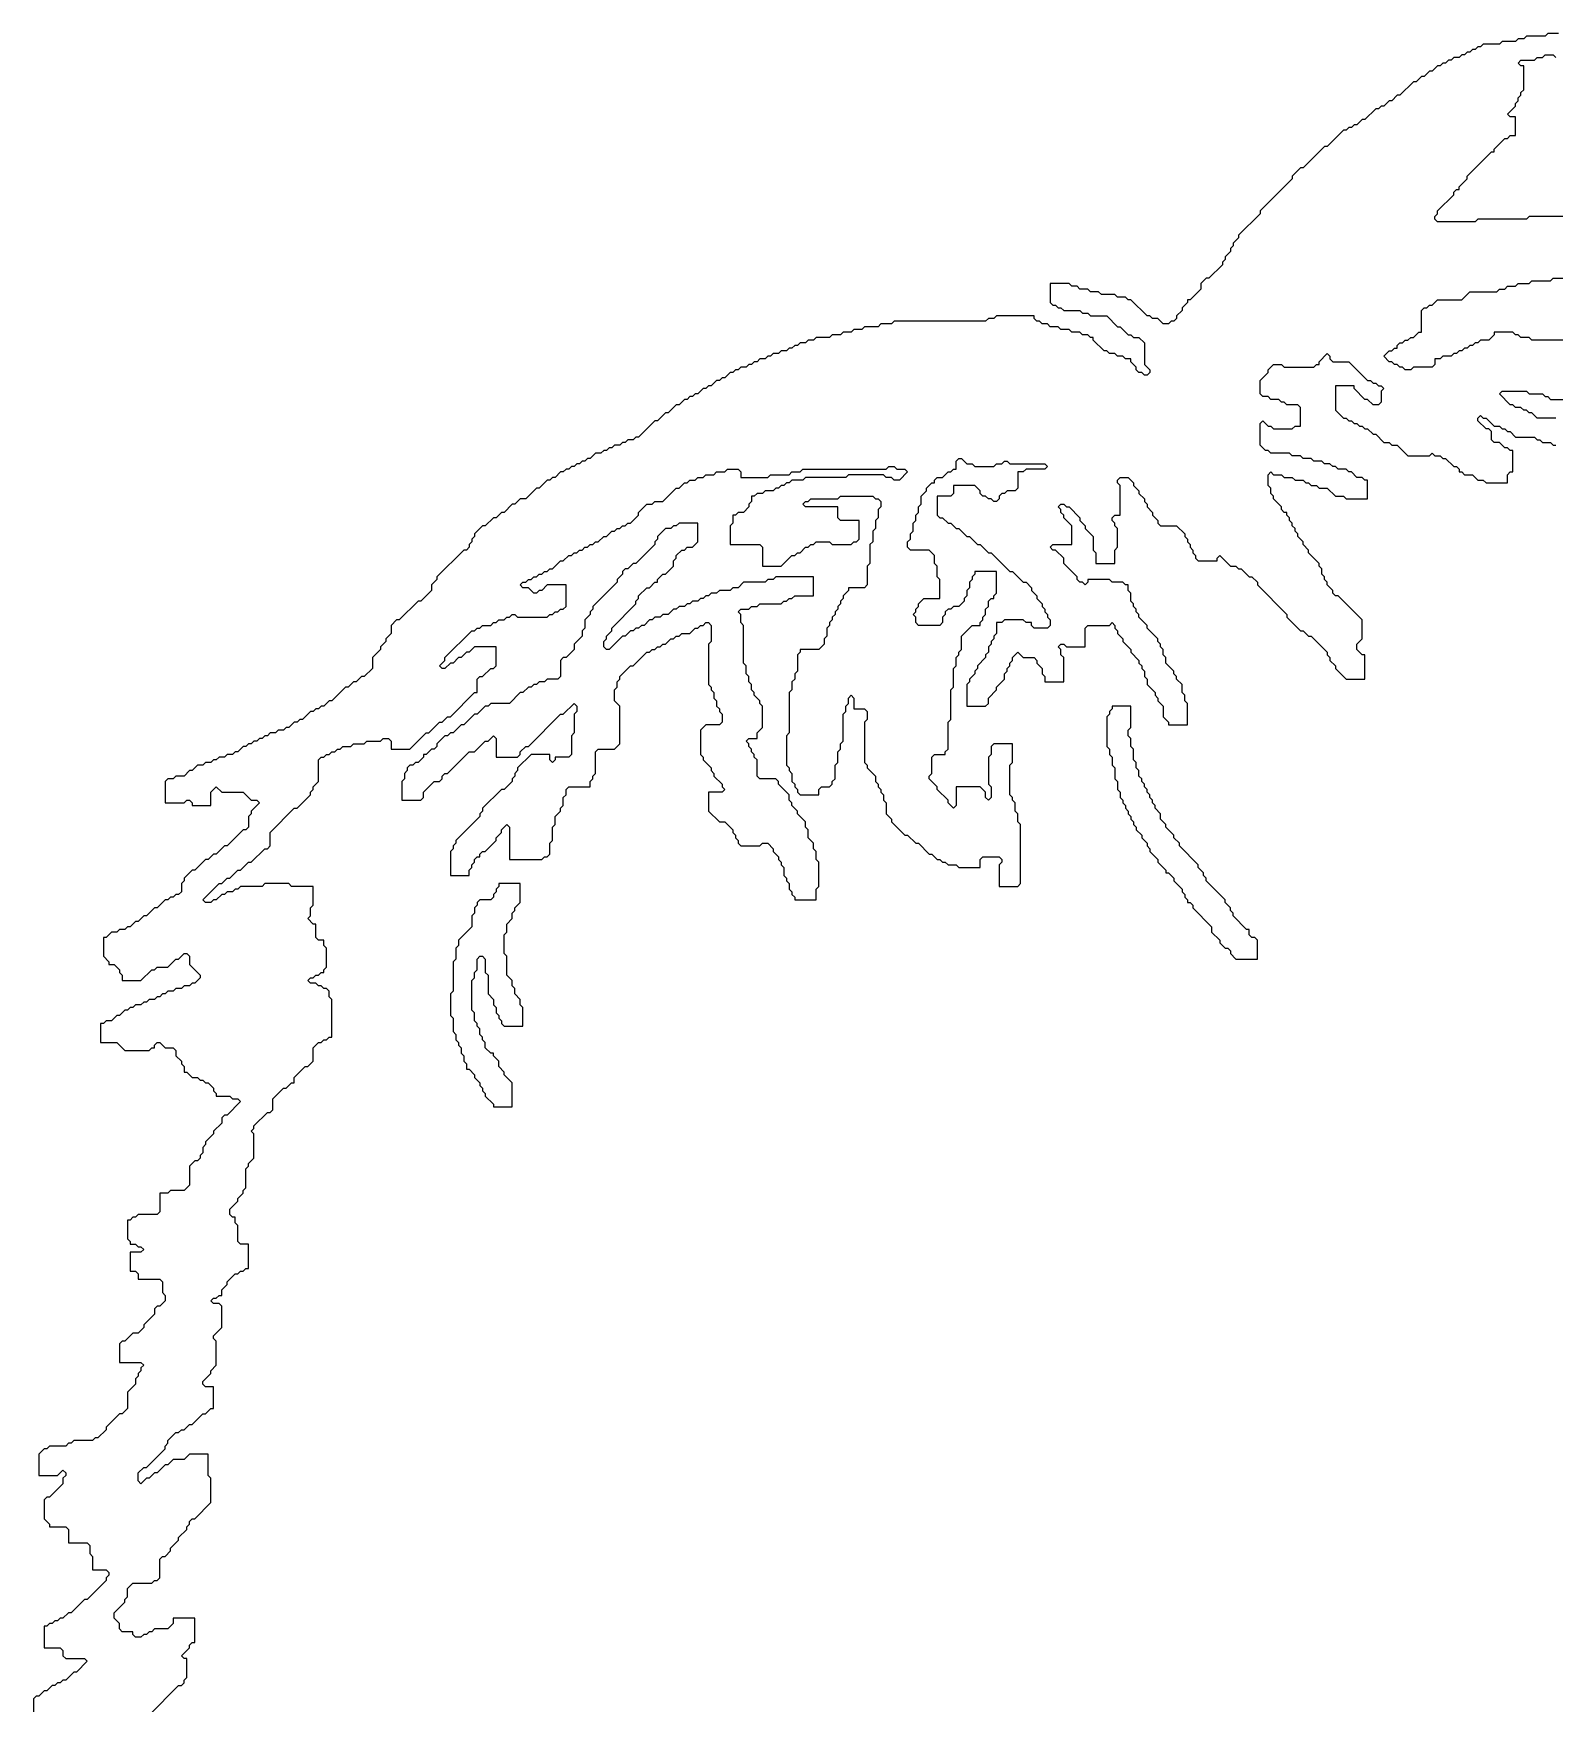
# Model space of a CAD drawing. Header units: metres. Extents: x 0 to 7998, y 2 to 10328.
# Drawn here: x 2484 to 3615, y 9073 to 10314 of the extents above; entities that cross this region are included whole.
import ezdxf

# ---------------------------------------------------------------- set-up
doc = ezdxf.new("R2010")
doc.units = ezdxf.units.M

msp = doc.modelspace()

# ---------------------------------------------------------------- linework, layer by layer
for points in [[(3618, 10314), (3610, 10314), (3608, 10312), (3594, 10312), (3592, 10310), (3588, 10310), (3586, 10308), (3576, 10308), (3574, 10306), (3562, 10306), (3560, 10304), (3558, 10304), (3556, 10302), (3554, 10302), (3552, 10300), (3550, 10300), (3548, 10298), (3546, 10298), (3544, 10296), (3540, 10296), (3538, 10294), (3536, 10294), (3534, 10292), (3532, 10292), (3530, 10290), (3528, 10290), (3524, 10286), (3522, 10286), (3518, 10282), (3516, 10282), (3512, 10278), (3510, 10278), (3500, 10268), (3498, 10268), (3494, 10264), (3492, 10264), (3488, 10260), (3486, 10260), (3484, 10258), (3482, 10258), (3474, 10250), (3472, 10250), (3468, 10246), (3466, 10246), (3464, 10244), (3462, 10244), (3460, 10242), (3458, 10242), (3446, 10230), (3444, 10230), (3428, 10214), (3426, 10214), (3420, 10208), (3420, 10206), (3396, 10182), (3396, 10180), (3380, 10164), (3380, 10162), (3376, 10158), (3376, 10156), (3374, 10154), (3374, 10152), (3370, 10148), (3370, 10146), (3368, 10144), (3368, 10142), (3358, 10132), (3356, 10132), (3352, 10128), (3352, 10124), (3344, 10116), (3342, 10116), (3342, 10114), (3338, 10110), (3338, 10108), (3334, 10104), (3334, 10102), (3332, 10100), (3330, 10100), (3328, 10098), (3324, 10098), (3320, 10102), (3316, 10102), (3314, 10104), (3312, 10104), (3300, 10116), (3298, 10116), (3296, 10118), (3290, 10118), (3288, 10120), (3278, 10120), (3276, 10122), (3270, 10122), (3268, 10124), (3262, 10124), (3260, 10126), (3256, 10126), (3254, 10128), (3240, 10128), (3240, 10114), (3242, 10112), (3244, 10112), (3246, 10110), (3248, 10110), (3250, 10108), (3262, 10108), (3264, 10106), (3268, 10106), (3270, 10104), (3282, 10104), (3290, 10096), (3292, 10096), (3298, 10090), (3300, 10090), (3302, 10088), (3306, 10088), (3310, 10084), (3310, 10068), (3314, 10064), (3314, 10062), (3312, 10060), (3310, 10060), (3308, 10062), (3306, 10062), (3304, 10064), (3304, 10066), (3300, 10070), (3300, 10072), (3296, 10072), (3294, 10074), (3290, 10074), (3288, 10076), (3284, 10076), (3282, 10078), (3280, 10078), (3272, 10086), (3272, 10088), (3270, 10088), (3268, 10090), (3264, 10090), (3262, 10092), (3256, 10092), (3254, 10094), (3248, 10094), (3246, 10096), (3240, 10096), (3238, 10098), (3234, 10098), (3232, 10100), (3230, 10100), (3228, 10102), (3228, 10104), (3200, 10104), (3198, 10102), (3194, 10102), (3192, 10100), (3124, 10100), (3122, 10098), (3114, 10098), (3112, 10096), (3102, 10096), (3100, 10094), (3094, 10094), (3092, 10092), (3086, 10092), (3084, 10090), (3078, 10090), (3076, 10088), (3066, 10088), (3064, 10086), (3060, 10086), (3058, 10084), (3054, 10084), (3052, 10082), (3050, 10082), (3048, 10080), (3046, 10080), (3044, 10078), (3040, 10078), (3038, 10076), (3034, 10076), (3032, 10074), (3030, 10074), (3028, 10072), (3024, 10072), (3022, 10070), (3020, 10070), (3018, 10068), (3016, 10068), (3014, 10066), (3010, 10066), (3008, 10064), (3006, 10064), (3004, 10062), (3002, 10062), (2998, 10058), (2996, 10058), (2994, 10056), (2992, 10056), (2988, 10052), (2986, 10052), (2984, 10050), (2982, 10050), (2978, 10046), (2976, 10046), (2974, 10044), (2972, 10044), (2970, 10042), (2968, 10042), (2964, 10038), (2962, 10038), (2956, 10032), (2954, 10032), (2948, 10026), (2946, 10026), (2934, 10014), (2932, 10014), (2930, 10012), (2926, 10012), (2924, 10010), (2922, 10010), (2920, 10008), (2916, 10008), (2914, 10006), (2912, 10006), (2910, 10004), (2908, 10004), (2906, 10002), (2902, 10002), (2898, 9998), (2896, 9998), (2894, 9996), (2892, 9996), (2890, 9994), (2888, 9994), (2886, 9992), (2884, 9992), (2882, 9990), (2880, 9990), (2878, 9988), (2876, 9988), (2872, 9984), (2870, 9984), (2868, 9982), (2866, 9982), (2860, 9976), (2858, 9976), (2850, 9968), (2846, 9968), (2842, 9964), (2840, 9964), (2834, 9958), (2832, 9958), (2828, 9954), (2826, 9954), (2820, 9948), (2818, 9948), (2812, 9942), (2812, 9940), (2810, 9938), (2810, 9936), (2808, 9934), (2808, 9932), (2806, 9930), (2804, 9930), (2784, 9910), (2784, 9908), (2780, 9904), (2780, 9900), (2772, 9892), (2770, 9892), (2756, 9878), (2754, 9878), (2750, 9874), (2750, 9868), (2746, 9864), (2746, 9862), (2742, 9858), (2742, 9856), (2736, 9850), (2736, 9842), (2730, 9836), (2728, 9836), (2724, 9832), (2722, 9832), (2718, 9828), (2716, 9828), (2706, 9818), (2704, 9818), (2700, 9814), (2698, 9814), (2696, 9812), (2694, 9812), (2692, 9810), (2690, 9810), (2684, 9804), (2682, 9804), (2680, 9802), (2678, 9802), (2674, 9798), (2672, 9798), (2670, 9796), (2666, 9796), (2664, 9794), (2660, 9794), (2658, 9792), (2656, 9792), (2654, 9790), (2652, 9790), (2650, 9788), (2648, 9788), (2646, 9786), (2644, 9786), (2642, 9784), (2640, 9784), (2636, 9780), (2634, 9780), (2632, 9778), (2628, 9778), (2626, 9776), (2622, 9776), (2620, 9774), (2618, 9774), (2616, 9772), (2612, 9772), (2610, 9770), (2606, 9770), (2602, 9766), (2600, 9766), (2596, 9762), (2590, 9762), (2588, 9760), (2584, 9760), (2582, 9758), (2582, 9742), (2596, 9742), (2598, 9744), (2600, 9744), (2602, 9742), (2602, 9740), (2616, 9740), (2616, 9750), (2620, 9754), (2624, 9750), (2640, 9750), (2646, 9744), (2650, 9744), (2652, 9742), (2646, 9736), (2646, 9734), (2644, 9732), (2644, 9724), (2642, 9722), (2640, 9722), (2628, 9710), (2626, 9710), (2620, 9704), (2618, 9704), (2614, 9700), (2612, 9700), (2604, 9692), (2602, 9692), (2596, 9686), (2596, 9684), (2594, 9682), (2594, 9676), (2592, 9674), (2590, 9674), (2588, 9672), (2586, 9672), (2584, 9670), (2582, 9670), (2576, 9664), (2574, 9664), (2568, 9658), (2566, 9658), (2562, 9654), (2560, 9654), (2556, 9650), (2554, 9650), (2552, 9648), (2548, 9648), (2546, 9646), (2542, 9646), (2538, 9642), (2536, 9642), (2536, 9628), (2540, 9624), (2540, 9622), (2544, 9622), (2548, 9618), (2548, 9616), (2550, 9614), (2550, 9610), (2564, 9610), (2572, 9618), (2574, 9618), (2576, 9620), (2584, 9620), (2590, 9626), (2592, 9626), (2596, 9630), (2598, 9630), (2600, 9628), (2600, 9622), (2608, 9614), (2608, 9612), (2604, 9608), (2602, 9608), (2600, 9606), (2596, 9606), (2594, 9604), (2590, 9604), (2588, 9602), (2584, 9602), (2582, 9600), (2580, 9600), (2578, 9598), (2576, 9598), (2574, 9596), (2570, 9596), (2568, 9594), (2566, 9594), (2564, 9592), (2560, 9592), (2558, 9590), (2556, 9590), (2554, 9588), (2552, 9588), (2548, 9584), (2546, 9584), (2542, 9580), (2538, 9580), (2536, 9578), (2534, 9578), (2534, 9564), (2546, 9564), (2552, 9558), (2570, 9558), (2572, 9560), (2574, 9560), (2574, 9562), (2576, 9564), (2578, 9564), (2582, 9560), (2588, 9560), (2590, 9558), (2590, 9554), (2594, 9550), (2594, 9548), (2596, 9546), (2596, 9542), (2598, 9542), (2602, 9538), (2606, 9538), (2608, 9536), (2610, 9536), (2612, 9534), (2614, 9534), (2618, 9530), (2618, 9528), (2620, 9526), (2620, 9524), (2630, 9524), (2632, 9522), (2636, 9522), (2638, 9520), (2628, 9510), (2626, 9510), (2624, 9508), (2624, 9504), (2618, 9498), (2618, 9496), (2612, 9490), (2612, 9488), (2610, 9486), (2610, 9482), (2608, 9480), (2608, 9478), (2606, 9476), (2604, 9476), (2600, 9472), (2600, 9458), (2596, 9454), (2586, 9454), (2584, 9452), (2578, 9452), (2578, 9438), (2576, 9436), (2562, 9436), (2560, 9434), (2558, 9434), (2556, 9432), (2554, 9432), (2554, 9418), (2556, 9416), (2556, 9414), (2560, 9414), (2562, 9412), (2564, 9412), (2566, 9410), (2564, 9408), (2556, 9408), (2556, 9394), (2560, 9394), (2562, 9392), (2562, 9388), (2578, 9388), (2580, 9386), (2580, 9378), (2582, 9376), (2582, 9372), (2578, 9368), (2576, 9368), (2574, 9366), (2574, 9362), (2566, 9354), (2566, 9352), (2562, 9348), (2558, 9348), (2552, 9342), (2550, 9342), (2548, 9340), (2548, 9326), (2564, 9326), (2566, 9324), (2564, 9322), (2564, 9320), (2562, 9318), (2562, 9316), (2560, 9314), (2560, 9310), (2554, 9304), (2554, 9292), (2550, 9288), (2548, 9288), (2538, 9278), (2538, 9276), (2532, 9270), (2530, 9270), (2528, 9268), (2514, 9268), (2512, 9266), (2510, 9266), (2508, 9264), (2496, 9264), (2494, 9262), (2492, 9262), (2488, 9258), (2488, 9242), (2502, 9242), (2506, 9246), (2508, 9244), (2508, 9242), (2506, 9240), (2506, 9236), (2496, 9226), (2494, 9226), (2492, 9224), (2492, 9210), (2496, 9206), (2496, 9204), (2508, 9204), (2510, 9202), (2510, 9192), (2524, 9192), (2526, 9190), (2526, 9184), (2528, 9182), (2528, 9172), (2538, 9172), (2540, 9170), (2540, 9168), (2538, 9166), (2538, 9164), (2524, 9150), (2522, 9150), (2512, 9140), (2510, 9140), (2506, 9136), (2504, 9136), (2502, 9134), (2500, 9134), (2498, 9132), (2496, 9132), (2494, 9130), (2492, 9130), (2492, 9114), (2504, 9114), (2506, 9112), (2506, 9108), (2508, 9106), (2522, 9106), (2524, 9104), (2516, 9096), (2514, 9096), (2508, 9090), (2506, 9090), (2504, 9088), (2502, 9088), (2500, 9086), (2498, 9086), (2494, 9082), (2492, 9082), (2488, 9078), (2486, 9078), (2484, 9076), (2484, 9062)], [(3642, 10178), (3596, 10178), (3594, 10176), (3558, 10176), (3556, 10174), (3528, 10174), (3526, 10176), (3526, 10178), (3528, 10180), (3528, 10182), (3540, 10194), (3540, 10196), (3542, 10198), (3544, 10198), (3544, 10200), (3550, 10206), (3550, 10208), (3568, 10226), (3570, 10226), (3570, 10228), (3578, 10236), (3580, 10236), (3582, 10238), (3586, 10238), (3586, 10252), (3582, 10252), (3580, 10254), (3586, 10260), (3586, 10262), (3588, 10264), (3588, 10266), (3590, 10268), (3590, 10270), (3592, 10272), (3592, 10290), (3590, 10290), (3588, 10292), (3590, 10294), (3600, 10294), (3602, 10296), (3606, 10296), (3608, 10298), (3614, 10298), (3616, 10296)], [(3676, 10086), (3598, 10086), (3596, 10088), (3590, 10088), (3588, 10090), (3586, 10090), (3584, 10092), (3570, 10092), (3570, 10090), (3566, 10086), (3560, 10086), (3558, 10084), (3556, 10084), (3554, 10082), (3552, 10082), (3550, 10080), (3548, 10080), (3546, 10078), (3544, 10078), (3542, 10076), (3540, 10076), (3538, 10074), (3532, 10074), (3530, 10072), (3526, 10072), (3526, 10068), (3524, 10066), (3510, 10066), (3508, 10064), (3504, 10064), (3502, 10066), (3500, 10066), (3498, 10068), (3496, 10068), (3494, 10070), (3492, 10070), (3488, 10074), (3492, 10078), (3494, 10078), (3496, 10080), (3498, 10080), (3498, 10082), (3500, 10084), (3502, 10084), (3504, 10086), (3506, 10086), (3508, 10088), (3510, 10088), (3514, 10092), (3516, 10092), (3516, 10108), (3518, 10110), (3520, 10110), (3522, 10112), (3524, 10112), (3528, 10116), (3546, 10116), (3552, 10122), (3572, 10122), (3574, 10124), (3578, 10124), (3580, 10126), (3586, 10126), (3588, 10128), (3596, 10128), (3598, 10130), (3612, 10130), (3614, 10132), (3624, 10132)], [(2570, 9064), (2592, 9086), (2594, 9086), (2596, 9088), (2596, 9090), (2598, 9092), (2598, 9106), (2596, 9106), (2594, 9108), (2600, 9114), (2600, 9116), (2602, 9118), (2604, 9118), (2604, 9136), (2588, 9136), (2588, 9132), (2584, 9128), (2574, 9128), (2572, 9126), (2570, 9126), (2568, 9124), (2566, 9124), (2564, 9122), (2560, 9122), (2558, 9124), (2558, 9126), (2550, 9126), (2548, 9128), (2548, 9132), (2544, 9136), (2544, 9140), (2552, 9148), (2552, 9150), (2554, 9152), (2554, 9158), (2558, 9162), (2572, 9162), (2574, 9164), (2576, 9164), (2578, 9166), (2578, 9180), (2580, 9182), (2582, 9182), (2586, 9186), (2586, 9188), (2592, 9194), (2592, 9196), (2598, 9202), (2598, 9204), (2600, 9206), (2600, 9208), (2602, 9210), (2604, 9210), (2616, 9222), (2616, 9240), (2614, 9242), (2614, 9258), (2600, 9258), (2596, 9254), (2588, 9254), (2584, 9250), (2582, 9250), (2576, 9244), (2574, 9244), (2570, 9240), (2568, 9240), (2564, 9236), (2562, 9238), (2562, 9244), (2566, 9248), (2568, 9248), (2582, 9262), (2582, 9264), (2584, 9266), (2584, 9268), (2590, 9274), (2592, 9274), (2594, 9276), (2596, 9276), (2600, 9280), (2602, 9280), (2610, 9288), (2612, 9288), (2616, 9292), (2618, 9292), (2618, 9308), (2612, 9308), (2610, 9310), (2610, 9312), (2616, 9318), (2616, 9320), (2620, 9324), (2620, 9342), (2618, 9344), (2618, 9346), (2624, 9352), (2624, 9368), (2622, 9370), (2618, 9370), (2616, 9372), (2618, 9374), (2620, 9374), (2622, 9376), (2624, 9376), (2624, 9380), (2628, 9384), (2628, 9386), (2634, 9392), (2636, 9392), (2638, 9394), (2640, 9394), (2642, 9396), (2644, 9396), (2644, 9414), (2638, 9414), (2636, 9416), (2636, 9428), (2634, 9430), (2634, 9434), (2632, 9434), (2630, 9436), (2630, 9440), (2636, 9446), (2636, 9448), (2640, 9452), (2640, 9454), (2642, 9456), (2642, 9470), (2644, 9472), (2644, 9474), (2648, 9478), (2648, 9496), (2646, 9498), (2648, 9500), (2648, 9502), (2658, 9512), (2660, 9512), (2662, 9514), (2662, 9522), (2670, 9530), (2672, 9530), (2676, 9534), (2678, 9534), (2678, 9538), (2686, 9546), (2688, 9546), (2692, 9550), (2692, 9560), (2696, 9564), (2698, 9564), (2700, 9566), (2702, 9566), (2704, 9568), (2706, 9568), (2706, 9596), (2704, 9598), (2704, 9602), (2702, 9604), (2700, 9604), (2698, 9606), (2696, 9606), (2694, 9608), (2690, 9608), (2688, 9610), (2690, 9612), (2692, 9612), (2694, 9614), (2696, 9614), (2698, 9616), (2700, 9616), (2700, 9618), (2702, 9620), (2702, 9634), (2700, 9636), (2700, 9640), (2696, 9640), (2694, 9642), (2694, 9652), (2692, 9652), (2688, 9656), (2690, 9658), (2690, 9664), (2692, 9666), (2692, 9680), (2676, 9680), (2674, 9682), (2656, 9682), (2654, 9680), (2638, 9680), (2636, 9678), (2634, 9678), (2632, 9676), (2628, 9676), (2626, 9674), (2624, 9674), (2620, 9670), (2618, 9670), (2616, 9668), (2612, 9668), (2610, 9670), (2622, 9682), (2624, 9682), (2628, 9686), (2630, 9686), (2636, 9692), (2638, 9692), (2644, 9698), (2646, 9698), (2656, 9708), (2658, 9708), (2660, 9710), (2660, 9720), (2678, 9738), (2680, 9738), (2690, 9748), (2690, 9750), (2692, 9752), (2692, 9754), (2696, 9758), (2696, 9774), (2698, 9776), (2700, 9776), (2702, 9778), (2704, 9778), (2706, 9780), (2708, 9780), (2710, 9782), (2712, 9782), (2714, 9784), (2720, 9784), (2722, 9786), (2730, 9786), (2732, 9788), (2742, 9788), (2744, 9790), (2748, 9790), (2750, 9788), (2750, 9782), (2764, 9782), (2776, 9794), (2778, 9794), (2786, 9802), (2788, 9802), (2792, 9806), (2794, 9806), (2812, 9824), (2814, 9824), (2814, 9834), (2816, 9836), (2818, 9836), (2824, 9842), (2826, 9842), (2828, 9844), (2828, 9858), (2812, 9858), (2808, 9854), (2806, 9854), (2802, 9850), (2800, 9850), (2796, 9846), (2794, 9846), (2790, 9842), (2788, 9842), (2786, 9844), (2790, 9848), (2790, 9850), (2810, 9870), (2812, 9870), (2814, 9872), (2816, 9872), (2818, 9874), (2824, 9874), (2826, 9876), (2828, 9876), (2830, 9878), (2834, 9878), (2836, 9880), (2838, 9880), (2840, 9882), (2842, 9882), (2844, 9880), (2866, 9880), (2868, 9882), (2870, 9882), (2872, 9884), (2874, 9884), (2876, 9886), (2878, 9886), (2880, 9888), (2880, 9904), (2866, 9904), (2862, 9900), (2860, 9900), (2858, 9898), (2856, 9898), (2852, 9902), (2848, 9902), (2846, 9904), (2848, 9906), (2850, 9906), (2852, 9908), (2854, 9908), (2856, 9910), (2858, 9910), (2860, 9912), (2862, 9912), (2864, 9914), (2866, 9914), (2868, 9916), (2870, 9916), (2876, 9922), (2878, 9922), (2882, 9926), (2884, 9926), (2886, 9928), (2888, 9928), (2890, 9930), (2892, 9930), (2894, 9932), (2896, 9932), (2898, 9934), (2900, 9934), (2902, 9936), (2904, 9936), (2908, 9940), (2910, 9940), (2914, 9944), (2916, 9944), (2918, 9946), (2920, 9946), (2922, 9948), (2924, 9948), (2926, 9950), (2928, 9950), (2934, 9956), (2934, 9958), (2940, 9964), (2944, 9964), (2946, 9966), (2952, 9966), (2962, 9976), (2964, 9976), (2968, 9980), (2970, 9980), (2972, 9982), (2976, 9982), (2978, 9984), (2982, 9984), (2984, 9986), (2990, 9986), (2992, 9988), (2998, 9988), (3000, 9990), (3008, 9990), (3010, 9988), (3010, 9984), (3030, 9984), (3032, 9986), (3046, 9986), (3048, 9988), (3054, 9988), (3056, 9990), (3118, 9990), (3120, 9992), (3124, 9992), (3126, 9990), (3132, 9990), (3134, 9988), (3128, 9982), (3124, 9982), (3122, 9984), (3118, 9984), (3116, 9986), (3090, 9986), (3088, 9984), (3058, 9984), (3056, 9982), (3048, 9982), (3046, 9980), (3044, 9980), (3042, 9978), (3040, 9978), (3038, 9976), (3036, 9976), (3034, 9974), (3028, 9974), (3026, 9972), (3022, 9972), (3020, 9970), (3018, 9970), (3018, 9966), (3016, 9964), (3016, 9962), (3012, 9958), (3008, 9958), (3006, 9956), (3004, 9956), (3004, 9950), (3002, 9948), (3002, 9934), (3024, 9934), (3026, 9932), (3026, 9918), (3040, 9918), (3048, 9926), (3050, 9926), (3052, 9928), (3054, 9928), (3058, 9932), (3060, 9932), (3062, 9934), (3064, 9934), (3066, 9936), (3076, 9936), (3078, 9934), (3092, 9934), (3094, 9936), (3096, 9936), (3098, 9938), (3098, 9952), (3084, 9952), (3082, 9954), (3082, 9962), (3058, 9962), (3056, 9964), (3058, 9966), (3060, 9966), (3062, 9968), (3082, 9968), (3084, 9970), (3108, 9970), (3110, 9968), (3112, 9968), (3114, 9966), (3114, 9962), (3112, 9960), (3112, 9954), (3110, 9952), (3110, 9946), (3108, 9944), (3108, 9936), (3106, 9934), (3106, 9920), (3104, 9918), (3104, 9904), (3102, 9902), (3090, 9902), (3090, 9900), (3086, 9896), (3086, 9894), (3084, 9892), (3084, 9890), (3082, 9888), (3082, 9886), (3080, 9884), (3080, 9882), (3078, 9880), (3078, 9878), (3076, 9876), (3076, 9874), (3074, 9872), (3074, 9866), (3072, 9864), (3072, 9860), (3068, 9856), (3054, 9856), (3054, 9854), (3052, 9852), (3052, 9840), (3050, 9838), (3050, 9834), (3048, 9832), (3048, 9826), (3046, 9824), (3046, 9794), (3044, 9792), (3044, 9770), (3046, 9768), (3046, 9766), (3048, 9764), (3048, 9758), (3050, 9756), (3050, 9754), (3052, 9752), (3052, 9750), (3054, 9748), (3068, 9748), (3068, 9752), (3070, 9754), (3076, 9754), (3078, 9756), (3078, 9758), (3080, 9760), (3080, 9770), (3082, 9772), (3082, 9780), (3084, 9782), (3084, 9786), (3086, 9788), (3086, 9808), (3088, 9810), (3088, 9814), (3090, 9816), (3090, 9820), (3092, 9822), (3094, 9820), (3094, 9812), (3102, 9812), (3104, 9810), (3104, 9804), (3102, 9802), (3102, 9772), (3104, 9770), (3104, 9768), (3110, 9762), (3110, 9758), (3112, 9756), (3112, 9754), (3114, 9752), (3114, 9750), (3116, 9748), (3116, 9744), (3118, 9742), (3118, 9734), (3122, 9730), (3122, 9728), (3132, 9718), (3134, 9718), (3140, 9712), (3142, 9712), (3150, 9704), (3152, 9704), (3156, 9700), (3158, 9700), (3160, 9698), (3162, 9698), (3164, 9696), (3170, 9696), (3172, 9694), (3188, 9694), (3188, 9700), (3190, 9702), (3202, 9702), (3204, 9700), (3204, 9698), (3202, 9696), (3202, 9680), (3216, 9680), (3218, 9682), (3218, 9726), (3216, 9728), (3216, 9734), (3214, 9736), (3214, 9742), (3212, 9744), (3212, 9746), (3210, 9748), (3210, 9770), (3212, 9772), (3212, 9786), (3198, 9786), (3196, 9784), (3196, 9778), (3194, 9776), (3194, 9756), (3196, 9754), (3196, 9746), (3194, 9744), (3192, 9746), (3192, 9750), (3188, 9754), (3170, 9754), (3170, 9740), (3168, 9738), (3164, 9742), (3164, 9744), (3156, 9752), (3156, 9754), (3150, 9760), (3150, 9762), (3152, 9764), (3152, 9776), (3154, 9778), (3162, 9778), (3162, 9780), (3164, 9782), (3164, 9802), (3166, 9804), (3166, 9826), (3168, 9828), (3168, 9842), (3170, 9844), (3170, 9850), (3172, 9852), (3172, 9854), (3174, 9856), (3174, 9866), (3182, 9874), (3188, 9874), (3188, 9876), (3190, 9878), (3190, 9880), (3192, 9882), (3192, 9886), (3194, 9888), (3194, 9892), (3196, 9894), (3198, 9894), (3198, 9896), (3200, 9898), (3200, 9914), (3184, 9914), (3184, 9912), (3182, 9910), (3182, 9908), (3180, 9906), (3180, 9902), (3178, 9900), (3178, 9896), (3176, 9894), (3176, 9892), (3172, 9888), (3168, 9888), (3166, 9886), (3164, 9886), (3162, 9884), (3162, 9882), (3160, 9880), (3160, 9876), (3158, 9874), (3142, 9874), (3140, 9876), (3140, 9880), (3138, 9882), (3140, 9884), (3140, 9886), (3142, 9888), (3142, 9890), (3146, 9894), (3158, 9894), (3158, 9908), (3156, 9910), (3156, 9918), (3154, 9920), (3154, 9926), (3150, 9930), (3136, 9930), (3134, 9932), (3134, 9936), (3136, 9938), (3136, 9942), (3138, 9944), (3138, 9950), (3140, 9952), (3140, 9956), (3142, 9958), (3142, 9962), (3144, 9964), (3144, 9970), (3148, 9974), (3148, 9976), (3152, 9980), (3154, 9980), (3154, 9982), (3156, 9984), (3160, 9984), (3164, 9988), (3166, 9988), (3168, 9990), (3170, 9990), (3170, 9996), (3172, 9998), (3174, 9998), (3178, 9994), (3182, 9994), (3184, 9992), (3198, 9992), (3200, 9994), (3204, 9994), (3206, 9996), (3208, 9996), (3210, 9994), (3236, 9994), (3238, 9992), (3236, 9990), (3222, 9990), (3220, 9988), (3216, 9988), (3216, 9976), (3214, 9974), (3208, 9974), (3206, 9972), (3204, 9972), (3202, 9970), (3202, 9968), (3200, 9966), (3198, 9966), (3196, 9968), (3194, 9968), (3192, 9970), (3190, 9970), (3188, 9972), (3188, 9974), (3184, 9978), (3168, 9978), (3168, 9972), (3166, 9970), (3156, 9970), (3156, 9956), (3158, 9954), (3160, 9954), (3164, 9950), (3166, 9950), (3170, 9946), (3172, 9946), (3178, 9940), (3180, 9940), (3186, 9934), (3188, 9934), (3194, 9928), (3196, 9928), (3210, 9914), (3212, 9914), (3220, 9906), (3222, 9906), (3226, 9902), (3226, 9900), (3230, 9896), (3230, 9894), (3234, 9890), (3234, 9888), (3236, 9886), (3236, 9884), (3238, 9882), (3238, 9880), (3240, 9878), (3240, 9874), (3238, 9872), (3228, 9872), (3226, 9874), (3226, 9876), (3222, 9876), (3220, 9878), (3206, 9878), (3204, 9876), (3200, 9876), (3200, 9868), (3198, 9866), (3198, 9864), (3196, 9862), (3196, 9860), (3194, 9858), (3194, 9854), (3192, 9852), (3192, 9850), (3186, 9844), (3186, 9842), (3184, 9840), (3184, 9838), (3180, 9834), (3180, 9832), (3178, 9830), (3178, 9814), (3192, 9814), (3194, 9816), (3194, 9820), (3200, 9826), (3200, 9828), (3206, 9834), (3206, 9838), (3208, 9840), (3208, 9842), (3210, 9844), (3210, 9846), (3212, 9848), (3212, 9850), (3216, 9854), (3220, 9850), (3228, 9850), (3230, 9848), (3230, 9846), (3234, 9842), (3234, 9838), (3236, 9836), (3236, 9832), (3250, 9832), (3250, 9850), (3248, 9852), (3248, 9856), (3246, 9858), (3248, 9860), (3250, 9860), (3252, 9858), (3266, 9858), (3266, 9872), (3268, 9874), (3284, 9874), (3286, 9876), (3288, 9874), (3288, 9872), (3290, 9870), (3290, 9868), (3294, 9864), (3294, 9862), (3300, 9856), (3300, 9854), (3306, 9848), (3306, 9846), (3308, 9844), (3308, 9842), (3310, 9840), (3310, 9836), (3312, 9834), (3312, 9830), (3318, 9824), (3318, 9822), (3320, 9820), (3320, 9818), (3324, 9814), (3324, 9806), (3328, 9802), (3328, 9800), (3342, 9800), (3342, 9816), (3340, 9818), (3340, 9822), (3338, 9824), (3338, 9830), (3334, 9834), (3334, 9836), (3332, 9838), (3332, 9840), (3326, 9846), (3326, 9850), (3324, 9852), (3324, 9856), (3322, 9858), (3322, 9860), (3320, 9862), (3320, 9864), (3312, 9872), (3312, 9874), (3306, 9880), (3306, 9882), (3304, 9884), (3304, 9886), (3302, 9888), (3302, 9890), (3300, 9892), (3300, 9898), (3298, 9900), (3298, 9904), (3296, 9904), (3294, 9906), (3286, 9906), (3284, 9908), (3268, 9908), (3268, 9906), (3266, 9904), (3264, 9906), (3262, 9906), (3260, 9908), (3260, 9910), (3250, 9920), (3250, 9924), (3244, 9930), (3242, 9930), (3240, 9932), (3242, 9934), (3256, 9934), (3256, 9948), (3250, 9954), (3250, 9956), (3248, 9958), (3248, 9960), (3246, 9962), (3248, 9964), (3250, 9964), (3252, 9962), (3254, 9962), (3262, 9954), (3262, 9952), (3266, 9948), (3266, 9946), (3272, 9940), (3272, 9930), (3274, 9928), (3274, 9920), (3288, 9920), (3288, 9930), (3290, 9932), (3290, 9946), (3288, 9948), (3288, 9950), (3286, 9952), (3286, 9954), (3288, 9956), (3292, 9956), (3292, 9978), (3290, 9980), (3290, 9982), (3292, 9984), (3298, 9984), (3302, 9980), (3302, 9978), (3306, 9974), (3306, 9972), (3310, 9968), (3310, 9966), (3312, 9964), (3312, 9962), (3316, 9958), (3316, 9956), (3320, 9952), (3320, 9950), (3322, 9948), (3334, 9948), (3340, 9942), (3340, 9940), (3342, 9938), (3342, 9936), (3344, 9934), (3344, 9932), (3346, 9930), (3346, 9928), (3348, 9926), (3348, 9924), (3350, 9922), (3364, 9922), (3364, 9924), (3366, 9926), (3374, 9918), (3378, 9918), (3380, 9916), (3382, 9916), (3388, 9910), (3390, 9910), (3394, 9906), (3394, 9904), (3416, 9882), (3416, 9880), (3426, 9870), (3428, 9870), (3432, 9866), (3434, 9866), (3446, 9854), (3446, 9852), (3448, 9850), (3448, 9848), (3452, 9844), (3452, 9842), (3460, 9834), (3474, 9834), (3474, 9852), (3472, 9852), (3468, 9856), (3468, 9860), (3472, 9864), (3472, 9878), (3454, 9896), (3452, 9896), (3450, 9898), (3450, 9900), (3446, 9904), (3446, 9906), (3444, 9908), (3444, 9910), (3442, 9912), (3442, 9916), (3440, 9918), (3440, 9920), (3432, 9928), (3432, 9930), (3428, 9934), (3428, 9936), (3424, 9940), (3424, 9942), (3422, 9944), (3422, 9946), (3420, 9948), (3420, 9950), (3418, 9952), (3418, 9954), (3416, 9956), (3416, 9958), (3414, 9958), (3412, 9960), (3412, 9962), (3406, 9968), (3406, 9970), (3404, 9972), (3404, 9976), (3402, 9978), (3402, 9986), (3404, 9988), (3406, 9986), (3412, 9986), (3414, 9984), (3420, 9984), (3422, 9982), (3428, 9982), (3430, 9980), (3432, 9980), (3434, 9978), (3438, 9978), (3440, 9976), (3446, 9976), (3452, 9970), (3458, 9970), (3460, 9968), (3476, 9968), (3476, 9982), (3474, 9982), (3472, 9984), (3468, 9984), (3464, 9988), (3462, 9988), (3460, 9990), (3454, 9990), (3452, 9992), (3450, 9992), (3448, 9994), (3444, 9994), (3442, 9996), (3436, 9996), (3434, 9998), (3428, 9998), (3426, 10000), (3420, 10000), (3418, 10002), (3404, 10002), (3402, 10004), (3400, 10004), (3396, 10008), (3396, 10024), (3398, 10026), (3402, 10022), (3404, 10022), (3406, 10020), (3420, 10020), (3422, 10022), (3426, 10022), (3426, 10036), (3424, 10038), (3416, 10038), (3414, 10040), (3412, 10040), (3410, 10042), (3404, 10042), (3402, 10044), (3398, 10044), (3396, 10046), (3396, 10056), (3402, 10062), (3402, 10064), (3406, 10068), (3412, 10068), (3414, 10066), (3436, 10066), (3438, 10068), (3440, 10068), (3440, 10070), (3446, 10076), (3448, 10074), (3448, 10072), (3450, 10070), (3462, 10070), (3476, 10056), (3478, 10056), (3480, 10054), (3482, 10054), (3484, 10052), (3486, 10052), (3488, 10050), (3486, 10048), (3486, 10040), (3484, 10038), (3480, 10038), (3476, 10042), (3474, 10042), (3466, 10050), (3466, 10052), (3452, 10052), (3452, 10034), (3458, 10028), (3460, 10028), (3462, 10026), (3464, 10026), (3466, 10024), (3468, 10024), (3470, 10022), (3472, 10022), (3474, 10020), (3476, 10020), (3480, 10016), (3482, 10016), (3488, 10010), (3492, 10010), (3494, 10008), (3498, 10008), (3506, 10000), (3522, 10000), (3524, 10002), (3526, 10000), (3530, 10000), (3532, 9998), (3534, 9998), (3540, 9992), (3542, 9992), (3544, 9990), (3544, 9988), (3546, 9988), (3548, 9986), (3554, 9986), (3558, 9982), (3562, 9982), (3564, 9980), (3580, 9980), (3580, 9986), (3582, 9988), (3584, 9988), (3584, 10004), (3582, 10004), (3580, 10006), (3578, 10006), (3574, 10010), (3570, 10010), (3568, 10012), (3568, 10018), (3566, 10020), (3564, 10020), (3558, 10026), (3558, 10028), (3560, 10030), (3562, 10028), (3564, 10028), (3570, 10022), (3574, 10022), (3576, 10020), (3578, 10020), (3580, 10018), (3582, 10018), (3586, 10014), (3600, 10014), (3602, 10012), (3604, 10012), (3606, 10010), (3612, 10010), (3614, 10008), (3616, 10008)], [(3616, 10028), (3602, 10028), (3598, 10032), (3596, 10032), (3594, 10034), (3592, 10034), (3590, 10036), (3586, 10036), (3584, 10038), (3582, 10038), (3574, 10046), (3576, 10048), (3594, 10048), (3596, 10046), (3606, 10046), (3608, 10044), (3610, 10044), (3612, 10042), (3622, 10042)]]:
    msp.add_lwpolyline(points)
for points in [[(2964, 9950), (2962, 9948), (2960, 9948), (2958, 9946), (2954, 9946), (2948, 9940), (2948, 9938), (2946, 9936), (2946, 9934), (2932, 9920), (2930, 9920), (2926, 9916), (2924, 9916), (2922, 9914), (2922, 9912), (2918, 9908), (2918, 9906), (2900, 9888), (2900, 9886), (2898, 9884), (2898, 9882), (2894, 9878), (2894, 9872), (2892, 9870), (2892, 9866), (2886, 9860), (2886, 9856), (2880, 9850), (2878, 9850), (2876, 9848), (2876, 9836), (2874, 9834), (2866, 9834), (2864, 9832), (2860, 9832), (2858, 9830), (2856, 9830), (2854, 9828), (2852, 9828), (2848, 9824), (2846, 9824), (2838, 9816), (2824, 9816), (2822, 9814), (2820, 9814), (2814, 9808), (2812, 9808), (2804, 9800), (2802, 9800), (2796, 9794), (2794, 9794), (2792, 9792), (2790, 9792), (2784, 9786), (2784, 9784), (2782, 9782), (2780, 9782), (2776, 9778), (2774, 9778), (2774, 9776), (2770, 9772), (2768, 9772), (2766, 9770), (2764, 9770), (2762, 9768), (2762, 9766), (2760, 9764), (2760, 9760), (2758, 9758), (2758, 9744), (2772, 9744), (2774, 9746), (2774, 9750), (2782, 9758), (2786, 9758), (2788, 9760), (2788, 9762), (2790, 9764), (2792, 9764), (2808, 9780), (2812, 9780), (2820, 9788), (2822, 9788), (2826, 9792), (2828, 9790), (2828, 9776), (2844, 9776), (2846, 9778), (2846, 9780), (2850, 9784), (2852, 9784), (2876, 9808), (2878, 9808), (2886, 9816), (2888, 9814), (2888, 9810), (2886, 9808), (2886, 9794), (2884, 9792), (2884, 9778), (2882, 9776), (2872, 9776), (2872, 9774), (2870, 9772), (2868, 9774), (2868, 9778), (2854, 9778), (2844, 9768), (2844, 9766), (2842, 9764), (2842, 9762), (2840, 9760), (2840, 9758), (2834, 9752), (2832, 9752), (2818, 9738), (2818, 9736), (2816, 9734), (2816, 9732), (2798, 9714), (2798, 9712), (2796, 9710), (2796, 9708), (2794, 9706), (2794, 9688), (2808, 9688), (2808, 9692), (2810, 9694), (2810, 9696), (2812, 9698), (2812, 9700), (2814, 9702), (2816, 9702), (2816, 9704), (2818, 9706), (2820, 9706), (2828, 9714), (2828, 9716), (2832, 9720), (2832, 9722), (2836, 9726), (2838, 9724), (2838, 9700), (2862, 9700), (2864, 9702), (2866, 9702), (2868, 9704), (2868, 9712), (2870, 9714), (2870, 9724), (2872, 9726), (2872, 9732), (2876, 9736), (2876, 9738), (2878, 9740), (2878, 9746), (2880, 9748), (2880, 9752), (2882, 9754), (2898, 9754), (2898, 9758), (2900, 9760), (2900, 9762), (2902, 9764), (2902, 9780), (2904, 9782), (2916, 9782), (2920, 9786), (2920, 9814), (2916, 9818), (2916, 9826), (2918, 9828), (2918, 9832), (2920, 9834), (2920, 9836), (2928, 9844), (2930, 9844), (2940, 9854), (2942, 9854), (2944, 9856), (2946, 9856), (2948, 9858), (2950, 9858), (2952, 9860), (2954, 9860), (2958, 9864), (2960, 9864), (2962, 9866), (2964, 9866), (2966, 9868), (2972, 9868), (2976, 9872), (2978, 9872), (2980, 9874), (2982, 9874), (2984, 9876), (2986, 9876), (2988, 9874), (2988, 9862), (2986, 9860), (2986, 9830), (2988, 9828), (2988, 9826), (2990, 9824), (2990, 9820), (2992, 9818), (2992, 9814), (2994, 9812), (2994, 9810), (2996, 9808), (2996, 9802), (2994, 9800), (2984, 9800), (2980, 9796), (2980, 9778), (2982, 9776), (2982, 9774), (2988, 9768), (2988, 9766), (2990, 9764), (2990, 9762), (2996, 9756), (2996, 9754), (2998, 9752), (2996, 9750), (2986, 9750), (2986, 9736), (2994, 9728), (2998, 9728), (3004, 9722), (3004, 9720), (3006, 9718), (3006, 9716), (3008, 9714), (3008, 9712), (3010, 9710), (3024, 9710), (3026, 9712), (3030, 9712), (3034, 9708), (3034, 9706), (3038, 9702), (3038, 9700), (3040, 9698), (3040, 9696), (3042, 9694), (3042, 9688), (3044, 9686), (3044, 9684), (3046, 9682), (3046, 9678), (3048, 9676), (3048, 9674), (3050, 9672), (3050, 9670), (3066, 9670), (3066, 9678), (3068, 9680), (3068, 9698), (3066, 9700), (3066, 9706), (3064, 9708), (3064, 9712), (3060, 9716), (3060, 9722), (3058, 9724), (3058, 9728), (3052, 9734), (3052, 9736), (3048, 9740), (3048, 9742), (3046, 9744), (3046, 9748), (3038, 9756), (3038, 9758), (3036, 9760), (3024, 9760), (3022, 9762), (3022, 9774), (3020, 9776), (3020, 9778), (3018, 9780), (3018, 9782), (3016, 9784), (3016, 9786), (3014, 9788), (3016, 9790), (3022, 9790), (3022, 9794), (3026, 9798), (3026, 9814), (3024, 9816), (3024, 9818), (3020, 9822), (3020, 9824), (3018, 9826), (3018, 9830), (3016, 9832), (3016, 9836), (3014, 9838), (3014, 9844), (3012, 9846), (3012, 9874), (3010, 9876), (3010, 9882), (3008, 9884), (3010, 9886), (3016, 9886), (3018, 9888), (3022, 9888), (3024, 9890), (3040, 9890), (3042, 9892), (3044, 9892), (3046, 9894), (3048, 9894), (3050, 9896), (3064, 9896), (3064, 9910), (3036, 9910), (3034, 9908), (3030, 9908), (3028, 9906), (3012, 9906), (3008, 9902), (3004, 9902), (3002, 9900), (2994, 9900), (2992, 9898), (2988, 9898), (2986, 9896), (2984, 9896), (2982, 9894), (2980, 9894), (2978, 9892), (2974, 9892), (2972, 9890), (2970, 9890), (2968, 9888), (2964, 9888), (2962, 9886), (2960, 9886), (2956, 9882), (2952, 9882), (2950, 9880), (2946, 9880), (2944, 9878), (2942, 9878), (2938, 9874), (2936, 9874), (2934, 9872), (2932, 9872), (2930, 9870), (2928, 9870), (2924, 9866), (2922, 9866), (2912, 9856), (2910, 9856), (2908, 9858), (2908, 9862), (2910, 9864), (2910, 9866), (2914, 9870), (2914, 9872), (2932, 9890), (2932, 9892), (2934, 9894), (2934, 9896), (2940, 9902), (2942, 9902), (2946, 9906), (2948, 9906), (2948, 9908), (2952, 9912), (2954, 9912), (2960, 9918), (2960, 9922), (2962, 9924), (2962, 9926), (2966, 9930), (2968, 9930), (2970, 9932), (2974, 9932), (2978, 9936), (2978, 9950)], [(3286, 9814), (3286, 9812), (3284, 9810), (3284, 9808), (3282, 9806), (3282, 9784), (3284, 9782), (3284, 9778), (3286, 9776), (3286, 9770), (3288, 9768), (3288, 9760), (3290, 9758), (3290, 9752), (3292, 9750), (3292, 9746), (3294, 9744), (3294, 9742), (3296, 9740), (3296, 9738), (3298, 9736), (3298, 9734), (3300, 9732), (3300, 9730), (3302, 9728), (3302, 9726), (3304, 9724), (3304, 9722), (3308, 9718), (3308, 9716), (3312, 9712), (3312, 9710), (3314, 9708), (3314, 9706), (3320, 9700), (3320, 9698), (3326, 9692), (3326, 9690), (3328, 9690), (3332, 9686), (3332, 9684), (3338, 9678), (3338, 9676), (3340, 9674), (3340, 9672), (3342, 9670), (3342, 9668), (3344, 9668), (3346, 9666), (3346, 9664), (3360, 9650), (3360, 9646), (3366, 9640), (3366, 9638), (3370, 9634), (3372, 9634), (3374, 9632), (3374, 9630), (3378, 9626), (3394, 9626), (3394, 9640), (3392, 9642), (3390, 9642), (3388, 9644), (3388, 9648), (3386, 9648), (3376, 9658), (3376, 9660), (3374, 9662), (3374, 9664), (3370, 9668), (3370, 9670), (3356, 9684), (3356, 9686), (3354, 9688), (3354, 9690), (3350, 9694), (3350, 9696), (3336, 9710), (3336, 9712), (3332, 9716), (3332, 9718), (3326, 9724), (3326, 9726), (3322, 9730), (3322, 9734), (3318, 9738), (3318, 9740), (3316, 9742), (3316, 9744), (3314, 9746), (3314, 9748), (3312, 9750), (3312, 9752), (3310, 9754), (3310, 9756), (3308, 9758), (3308, 9760), (3306, 9762), (3306, 9766), (3304, 9768), (3304, 9772), (3302, 9774), (3302, 9782), (3300, 9784), (3300, 9790), (3298, 9792), (3298, 9796), (3300, 9798), (3300, 9814)], [(2830, 9682), (2830, 9680), (2828, 9678), (2828, 9676), (2826, 9674), (2826, 9672), (2824, 9670), (2816, 9670), (2814, 9668), (2814, 9666), (2812, 9664), (2812, 9660), (2810, 9658), (2810, 9650), (2800, 9640), (2800, 9636), (2798, 9634), (2798, 9626), (2796, 9624), (2796, 9602), (2794, 9600), (2794, 9584), (2796, 9582), (2796, 9572), (2798, 9570), (2798, 9566), (2800, 9564), (2800, 9562), (2802, 9560), (2802, 9556), (2804, 9554), (2804, 9550), (2806, 9548), (2806, 9544), (2808, 9544), (2812, 9540), (2812, 9538), (2816, 9534), (2816, 9532), (2818, 9530), (2818, 9528), (2820, 9526), (2820, 9524), (2826, 9518), (2826, 9516), (2840, 9516), (2840, 9534), (2834, 9540), (2834, 9542), (2830, 9546), (2830, 9550), (2826, 9554), (2826, 9556), (2824, 9556), (2820, 9560), (2820, 9564), (2818, 9566), (2818, 9568), (2816, 9570), (2816, 9574), (2814, 9576), (2814, 9578), (2812, 9580), (2812, 9586), (2810, 9588), (2810, 9610), (2812, 9612), (2812, 9616), (2814, 9618), (2814, 9626), (2816, 9628), (2818, 9628), (2820, 9626), (2820, 9616), (2822, 9614), (2822, 9600), (2826, 9596), (2826, 9592), (2828, 9590), (2828, 9586), (2830, 9584), (2830, 9582), (2832, 9580), (2832, 9578), (2834, 9576), (2848, 9576), (2848, 9590), (2846, 9592), (2846, 9596), (2842, 9600), (2842, 9604), (2840, 9606), (2840, 9610), (2836, 9614), (2836, 9628), (2834, 9630), (2834, 9644), (2836, 9646), (2836, 9652), (2840, 9656), (2840, 9660), (2842, 9662), (2842, 9664), (2846, 9668), (2846, 9682)]]:
    msp.add_lwpolyline(points, close=True)

doc.saveas('drawing.dxf')
